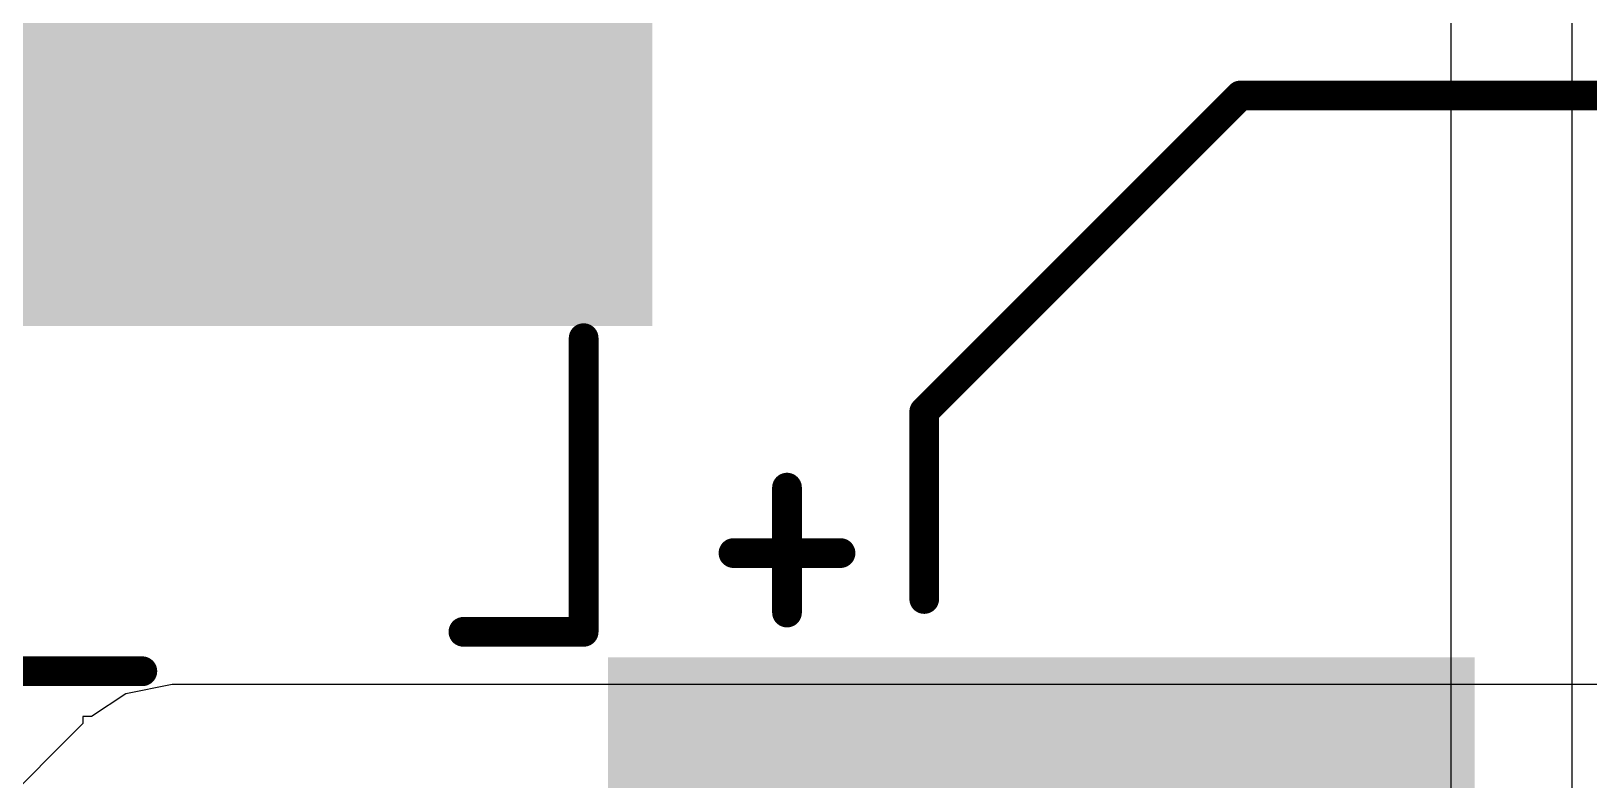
# Model space of a CAD drawing. Header units: inches. Extents: x 0 to 198, y 0 to 199.
# Drawn here: x 4.7773 to 5.0393, y 0.7536 to 0.8794 of the extents above; entities that cross this region are included whole.
import ezdxf

# ---------------------------------------------------------------- set-up
doc = ezdxf.new("R2010")
doc.units = ezdxf.units.IN
doc.header["$MEASUREMENT"] = 0
for name, color, linetype in [('Bottom Layer', 5, 'Continuous'), ('Bottom Overlay', 54, 'Continuous'), ('Bottom Paste', 16, 'Continuous'), ('Bottom Solder', 6, 'Continuous'), ('Top Layer', 1, 'Continuous'), ('Top Overlay', 2, 'Continuous'), ('Top Paste', 8, 'Continuous'), ('Top Solder', 216, 'Continuous')]:
    doc.layers.add(name, color=color, linetype=linetype)

# ---------------------------------------------------------------- blocks, each defined once
blk = doc.blocks.new('TO_252_2L_B_52')
at = {"layer": 'Bottom Layer'}
blk.add_hatch(color=5, dxfattribs=at).paths.add_polyline_path([(-0.13779, 0.00197), (0.1378, 0.00197), (0.1378, -0.27362), (-0.13779, -0.27362)])
at = {"layer": 'Bottom Paste'}
blk.add_hatch(color=16, dxfattribs=at).paths.add_polyline_path([(-0.13779, 0.00197), (0.1378, 0.00197), (0.1378, -0.27362), (-0.13779, -0.27362)])
at = {"layer": 'Bottom Solder'}
blk.add_hatch(color=6, dxfattribs=at).paths.add_polyline_path([(-0.14179, 0.00597), (0.1418, 0.00597), (0.1418, -0.27762), (-0.14179, -0.27762)])
at = {"layer": 'Bottom Overlay'}
for points in [[(0.053, 0.064, 0.005, 0.005, 0), (-0.056, 0.064, 0.005, 0.005, 0)], [(-0.11, 0.05737, 0.005, 0.005, 0), (-0.13022, 0.05737, 0.005, 0.005, 0)], [(-0.13022, 0.05737, 0.005, 0.005, 0), (-0.13022, 0.008, 0.005, 0.005, 0)]]:
    blk.add_lwpolyline(points, format="xyseb", dxfattribs=at)
for points in [[(-0.05725, 0.064, 0.0025, 0.0025, 1), (-0.05475, 0.064, 0.0025, 0.0025, 1)], [(-0.13147, 0.05737, 0.0025, 0.0025, 1), (-0.12897, 0.05737, 0.0025, 0.0025, 1)], [(-0.13147, 0.05737, 0.0025, 0.0025, 1), (-0.12897, 0.05737, 0.0025, 0.0025, 1)], [(-0.11125, 0.05737, 0.0025, 0.0025, 1), (-0.10875, 0.05737, 0.0025, 0.0025, 1)], [(-0.13147, 0.008, 0.0025, 0.0025, 1), (-0.12897, 0.008, 0.0025, 0.0025, 1)]]:
    blk.add_lwpolyline(points, format="xyseb", close=True, dxfattribs=at)
blk = doc.blocks.new('20SVPF120M_350')
at = {"layer": 'Top Layer'}
blk.add_hatch(color=1, dxfattribs=at).paths.add_polyline_path([(-0.17913, 0.0315), (-0.04134, 0.0315), (-0.04134, -0.0315), (-0.17913, -0.0315)])
at = {"layer": 'Top Paste'}
blk.add_hatch(color=8, dxfattribs=at).paths.add_polyline_path([(-0.17913, 0.0315), (-0.04134, 0.0315), (-0.04134, -0.0315), (-0.17913, -0.0315)])
at = {"layer": 'Top Solder'}
blk.add_hatch(color=216, dxfattribs=at).paths.add_polyline_path([(-0.18313, 0.0355), (-0.03734, 0.0355), (-0.03734, -0.0355), (-0.18313, -0.0355)])
at = {"layer": 'Top Overlay'}
for points in [[(-0.12992, 0.07677, 0.005, 0.005, 0), (-0.07677, 0.12992, 0.005, 0.005, 0)], [(-0.07677, 0.12992, 0.005, 0.005, 0), (0.12992, 0.12992, 0.005, 0.005, 0)], [(-0.12992, 0.04528, 0.005, 0.005, 0), (-0.12992, 0.07677, 0.005, 0.005, 0)], [(-0.153, 0.043, 0.005, 0.005, 0), (-0.153, 0.064, 0.005, 0.005, 0)], [(-0.162, 0.053, 0.005, 0.005, 0), (-0.144, 0.053, 0.005, 0.005, 0)]]:
    blk.add_lwpolyline(points, format="xyseb", dxfattribs=at)
for points in [[(-0.07802, 0.12992, 0.0025, 0.0025, 1), (-0.07552, 0.12992, 0.0025, 0.0025, 1)], [(-0.07802, 0.12992, 0.0025, 0.0025, 1), (-0.07552, 0.12992, 0.0025, 0.0025, 1)], [(-0.13117, 0.07677, 0.0025, 0.0025, 1), (-0.12867, 0.07677, 0.0025, 0.0025, 1)], [(-0.13117, 0.07677, 0.0025, 0.0025, 1), (-0.12867, 0.07677, 0.0025, 0.0025, 1)], [(-0.15425, 0.064, 0.0025, 0.0025, 1), (-0.15175, 0.064, 0.0025, 0.0025, 1)], [(-0.16325, 0.053, 0.0025, 0.0025, 1), (-0.16075, 0.053, 0.0025, 0.0025, 1)], [(-0.14525, 0.053, 0.0025, 0.0025, 1), (-0.14275, 0.053, 0.0025, 0.0025, 1)], [(-0.13117, 0.04528, 0.0025, 0.0025, 1), (-0.12867, 0.04528, 0.0025, 0.0025, 1)], [(-0.15425, 0.043, 0.0025, 0.0025, 1), (-0.15175, 0.043, 0.0025, 0.0025, 1)]]:
    blk.add_lwpolyline(points, format="xyseb", close=True, dxfattribs=at)

msp = doc.modelspace()

# ---------------------------------------------------------------- linework, layer by layer
at = {"layer": 'Bottom Layer'}
for p, q in [((4.79322, 0.76805), (4.78747, 0.76421)), ((4.80102, 0.7696), (4.79322, 0.76805)), ((5.13205, 0.7696), (4.80102, 0.7696)), ((4.78602, 0.76305), (4.76558, 0.74261)), ((4.78747, 0.76421), (4.78602, 0.76421)), ((4.78602, 0.76421), (4.78602, 0.76305))]:
    msp.add_line(p, q, dxfattribs=at)
at = {"layer": 'Top Layer'}
for p, q in [((5.01608, 1.58883), (5.01608, 0.64108)), ((5.03648, 0.64108), (5.03648, 1.58883))]:
    msp.add_line(p, q, dxfattribs=at)

# ---------------------------------------------------------------- block references
at = {"rotation": 180}
msp.add_blockref('TO_252_2L_B_52', (4.74, 0.83583), dxfattribs=at)
msp.add_blockref('20SVPF120M_350', (5.05742, 0.7387))

doc.saveas('drawing.dxf')
